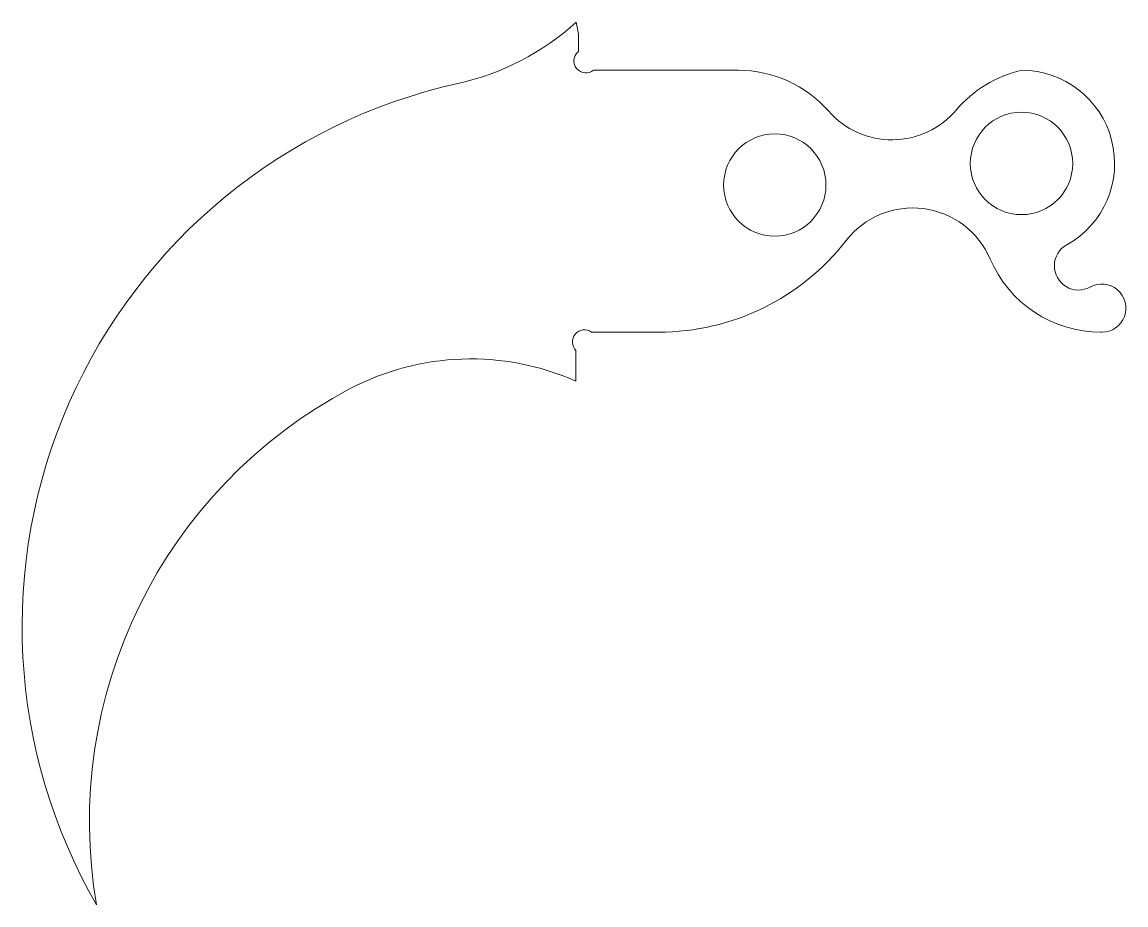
# Model space of a CAD drawing. Header units: millimetres. Extents: x 5.1 to 96.8, y 4.6 to 77.9.
import ezdxf

# ---------------------------------------------------------------- set-up
doc = ezdxf.new("R2010")
doc.units = ezdxf.units.MM

msp = doc.modelspace()

# ---------------------------------------------------------------- linework, layer by layer
at = {"color": 7, "linetype": 'Continuous', "lineweight": 15}
for p, q in [((51.125, 77.894), (51.3, 76.904)), ((51.3, 76.904), (51.3, 75.44)), ((52.567, 73.892), (64.576, 73.892)), ((57.979, 52.155), (52.391, 52.155)), ((94.765, 52.155), (94.688, 52.155)), ((51.1, 50.636), (51.1, 48.082))]:
    msp.add_line(p, q, dxfattribs=at)
for centre in [(88.096, 66.16), (67.612, 64.368)]:
    msp.add_circle(centre, 4.25, dxfattribs=at)
for centre, radius, start, end in [((36.645, 93.785), 21.498, 282.50392, 312.34069), ((51.933, 74.666), 1, 129.31394, 309.31394), ((64.576, 63.892), 10, 41.33807, 90), ((90.32, 64.143), 10, 102.8463, 139.77603), ((88.096, 66.16), 7.732, 299.05229, 90), ((51.3, 27.704), 46.188, 102.50392, 210), ((77.34, 75.121), 7, 221.33807, 319.77603), ((79.059, 55.467), 7, 23.16724, 142.13368), ((57.979, 71.858), 19.702, 270, 322.13368), ((92.822, 57.652), 2, 119.05229, 299.05229), ((94.688, 62.155), 10, 203.16724, 270), ((94.765, 54.155), 2, 270, 119.05229), ((51.804, 51.346), 1, 54.07053, 225.21376), ((42.365, 28.439), 21.498, 66.02696, 117.89005), ((51.3, 11.557), 40.599, 117.89005, 189.85198)]:
    msp.add_arc(centre, radius, start, end, dxfattribs=at)

doc.saveas('drawing.dxf')
